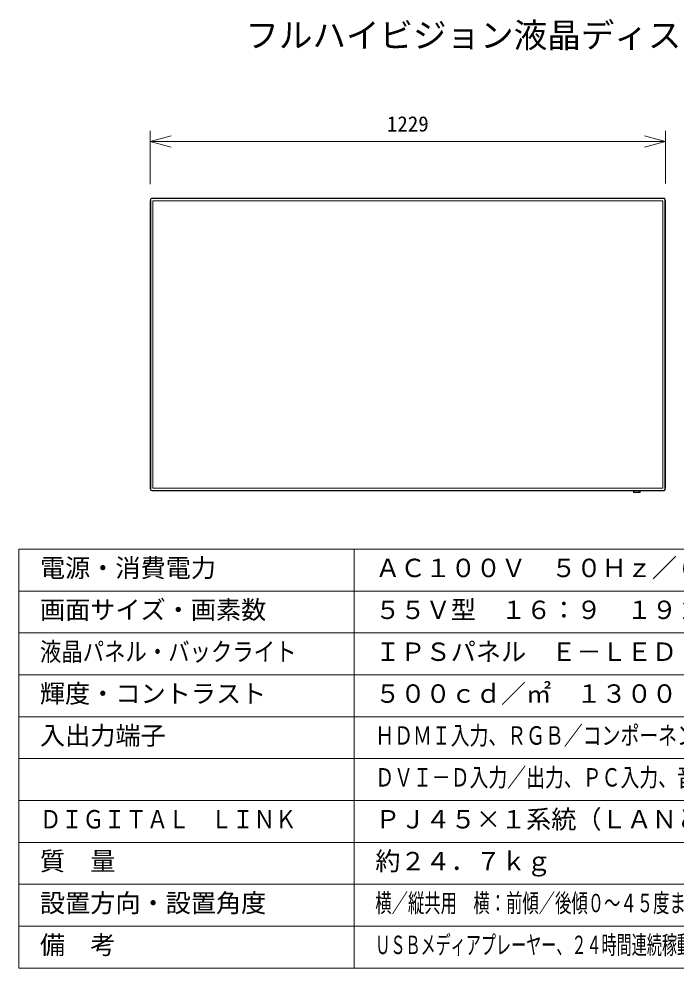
# Model space of a CAD drawing. Units: millimetres, scale not verified. Extents: x -63 to 62, y -57 to 57.
# Drawn here: x -62.5 to 15.9, y -56.5 to 56.8 of the extents above; entities that cross this region are included whole.
import ezdxf
from ezdxf.enums import TextEntityAlignment as Align

# ---------------------------------------------------------------- set-up
doc = ezdxf.new("R2010")
doc.units = ezdxf.units.MM
doc.header["$LTSCALE"] = 0.125
for name, color, linetype, lineweight in [('0-0_0', 7, 'Continuous', 20), ('0-2_WAKU', 1, 'Continuous', 18), ('0-4_SUNPO', 3, 'Continuous', 18), ('0-5_GAIKEI', 1, 'Continuous', 18)]:
    doc.layers.add(name, color=color, linetype=linetype, lineweight=lineweight)
doc.layers.add('0-1_MOJI1', color=7, linetype='Continuous')
doc.styles.add('ＭＳ ゴシック', font='')
doc.styles.get('ＭＳ ゴシック').set_extended_font_data('MS Gothic')

# ---------------------------------------------------------------- blocks, each defined once
blk = doc.blocks.new('_Open30')
at = {"layer": '0-0_0'}
blk.add_line((0, 0), (-1, 0), dxfattribs=at)
blk.add_lwpolyline([(-1, 0.26795), (0, 0), (-1, -0.26795)], dxfattribs=at)
blk = doc.blocks.new('D1')
at = {"layer": '0-4_SUNPO'}
for p, q in [((17.6609, 350.5804), (17.6609, 356.9218)), ((79.1109, 350.6304), (79.1109, 356.9218)), ((20.1609, 355.6718), (76.6109, 355.6718))]:
    blk.add_line(p, q, dxfattribs=at)
at = {"layer": '0-4_SUNPO', "xscale": 2.5, "yscale": 2.5, "rotation": 180}
blk.add_blockref('_Open30', (17.6609, 355.6718), dxfattribs=at)
at = {"layer": '0-4_SUNPO', "xscale": 2.5, "yscale": 2.5}
blk.add_blockref('_Open30', (79.1109, 355.6718), dxfattribs=at)
at = {"layer": '0-4_SUNPO', "color": 7, "style": 'ＭＳ ゴシック'}
blk.add_text('1229', height=1.833, dxfattribs=at).set_placement((45.8859, 356.2968), align=Align.BOTTOM_LEFT)

msp = doc.modelspace()

# ---------------------------------------------------------------- linework, layer by layer
at = {"layer": '0-2_WAKU', "color": 4}
for p, q in [((-62.5005, -56.5047), (-62.5005, -6.5047)), ((-62.5005, -6.5047), (62.4995, -6.5047)), ((-22.5005, -56.5047), (-22.5005, -6.5047)), ((-62.5005, -56.5047), (62.4995, -56.5047))]:
    msp.add_line(p, q, dxfattribs=at)
at = {"layer": '0-2_WAKU'}
for p, q in [((62.4995, -11.5047), (-62.5005, -11.5047)), ((62.4995, -16.5047), (-62.5005, -16.5047)), ((62.4995, -21.5047), (-62.5005, -21.5047)), ((-62.5005, -26.5047), (62.4995, -26.5047)), ((-62.5005, -31.5047), (62.4995, -31.5047)), ((-62.5005, -36.5047), (62.4995, -36.5047)), ((-62.5005, -41.5047), (62.4995, -41.5047)), ((-62.5005, -46.5047), (62.4995, -46.5047)), ((-62.5005, -51.5047), (62.4995, -51.5047))]:
    msp.add_line(p, q, dxfattribs=at)
at = {"layer": '0-5_GAIKEI'}
for p, q in [((-46.7796, 35.2256), (-46.8196, 35.2256)), ((-46.7796, 35.2256), (-46.7796, 0.6156)), ((-46.6696, 35.3756), (-46.6696, 35.3356)), ((14.4404, 35.3356), (-46.6696, 35.3356)), ((14.2904, 35.3831), (-46.5196, 35.3831)), ((-46.4696, 35.3956), (-46.4696, 35.3831)), ((14.4404, 35.3356), (14.4404, 35.3756)), ((14.5504, 0.6156), (14.5504, 35.2256)), ((14.5904, 35.2256), (14.5504, 35.2256)), ((14.5979, 0.7656), (14.5979, 35.1256)), ((-46.8396, 35.0756), (-46.8271, 35.0756)), ((-46.8396, 35.0256), (-46.8271, 35.0256)), ((-46.8271, 0.7156), (-46.8271, 35.0756)), ((-46.5246, 35.0306), (-46.5246, 0.8106)), ((14.2454, 35.0806), (-46.4746, 35.0806)), ((14.2954, 0.8106), (14.2954, 35.0306)), ((-46.8196, 0.6156), (-46.7796, 0.6156)), ((-46.6696, 0.5056), (14.4404, 0.5056)), ((-46.6696, 0.5056), (-46.6696, 0.4656)), ((14.3404, 0.4581), (-46.5196, 0.4581)), ((-46.4746, 0.7606), (14.2454, 0.7606)), ((-46.4696, 0.4456), (-46.4696, 0.4581)), ((11.6138, 0.2851), (10.7969, 0.2851)), ((10.8354, 0.2706), (10.8354, 0.4456)), ((11.5754, 0.2706), (11.5754, 0.4456)), ((14.4404, 0.4656), (14.4404, 0.5056)), ((14.5504, 0.6156), (14.5904, 0.6156)), ((14.6104, 0.8156), (14.5979, 0.8156))]:
    msp.add_line(p, q, dxfattribs=at)
at = {"layer": '0-5_GAIKEI', "color": 7}
for p, q in [((-46.8196, 0.6156), (-46.8196, 35.2256)), ((-46.6696, 35.3756), (14.4404, 35.3756)), ((-46.5196, 35.3956), (14.2904, 35.3956)), ((-46.5196, 35.3956), (-46.5196, 35.3831)), ((14.2404, 35.3956), (14.2404, 35.3831)), ((14.2904, 35.3956), (14.2904, 35.3831)), ((14.5904, 35.2256), (14.5904, 0.6156)), ((14.6104, 35.1256), (14.5979, 35.1256)), ((14.6104, 35.1256), (14.6104, 0.7656)), ((-46.8396, 0.7156), (-46.8396, 35.0756)), ((14.6104, 35.0756), (14.5979, 35.0756)), ((-46.8396, 0.7656), (-46.8271, 0.7656)), ((-46.8396, 0.7156), (-46.8271, 0.7156)), ((14.4404, 0.4656), (-46.6696, 0.4656)), ((-46.5196, 0.4456), (-46.5196, 0.4581)), ((14.3404, 0.4456), (-46.5196, 0.4456)), ((10.7969, 0.2851), (10.7913, 0.4456)), ((11.5988, 0.2706), (10.8119, 0.2706)), ((11.6194, 0.4456), (11.6138, 0.2851)), ((14.2904, 0.4456), (14.2904, 0.4581)), ((14.3404, 0.4456), (14.3404, 0.4581)), ((14.6104, 0.7656), (14.5979, 0.7656))]:
    msp.add_line(p, q, dxfattribs=at)
for centre, radius, start, end in [((-46.6696, 35.2256), 0.15, 90, 180), ((14.4404, 35.2256), 0.15, 0, 90), ((-46.6696, 0.6156), 0.15, 180, 270), ((10.8119, 0.2856), 0.015, 182, 270), ((11.5988, 0.2856), 0.015, 270, 358), ((14.4404, 0.6156), 0.15, 270, 0)]:
    msp.add_arc(centre, radius, start, end, dxfattribs=at)
at = {"layer": '0-5_GAIKEI'}
for centre, radius, start, end in [((-46.6696, 35.2256), 0.11, 90, 180), ((14.4404, 35.2256), 0.11, 0, 90), ((-46.4746, 35.0306), 0.05, 90, 180), ((14.2454, 35.0306), 0.05, 0, 90), ((-46.6696, 0.6156), 0.11, 180, 270), ((-46.4746, 0.8106), 0.05, 180, 270), ((14.2454, 0.8106), 0.05, 270, 0), ((14.4404, 0.6156), 0.11, 270, 0)]:
    msp.add_arc(centre, radius, start, end, dxfattribs=at)

# ---------------------------------------------------------------- block references
at = {"layer": '0-4_SUNPO'}
msp.add_blockref('D1', (-64.5005, -313.5047), dxfattribs=at)

# ---------------------------------------------------------------- texts
at = {"layer": '0-1_MOJI1', "style": 'ＭＳ ゴシック'}
for s, height, p in [('フルハイビジョン液晶ディスプレイ', 2.933, (-35.5005, 52.4953)), ('電源・消費電力', 2.199, (-60.0005, -10.5047)), ('ＡＣ１００Ｖ\u3000５０Ｈｚ／６０Ｈｚ\u3000１８５Ｗ', 2.199, (-20.0005, -10.5047)), ('画面サイズ・画素数', 2.199, (-60.0005, -15.5047)), ('５５Ｖ型\u3000１６：９\u3000１９２０×１０８０画素', 2.199, (-20.0005, -15.5047)), ('ＩＰＳパネル\u3000Ｅ－ＬＥＤ', 2.199, (-20.0005, -20.5047)), ('輝度・コントラスト', 2.199, (-60.0005, -25.5047)), ('５００ｃｄ／㎡\u3000１３００：１', 2.199, (-20.0005, -25.5047)), ('入出力端子', 2.199, (-60.0005, -30.5047)), ('ＰＪ４５×１系統（ＬＡＮと共用）', 2.199, (-20.0005, -40.5047)), ('質\u3000量', 2.199, (-60.0005, -45.5047)), ('約２４．７ｋｇ', 2.199, (-20.0005, -45.5047)), ('設置方向・設置角度', 2.199, (-60.0005, -50.5047)), ('備\u3000考', 2.199, (-60.0005, -55.5047))]:
    msp.add_text(s, height=height, dxfattribs=at).set_placement(p, align=Align.BOTTOM_LEFT)
for s, width, p in [('液晶パネル・バックライト', 0.85, (-60.0005, -20.5047)), ('ＨＤＭＩ入力、ＲＧＢ／コンポーネント入力、ビデオ入力、ＵＳＢ、', 0.75, (-20.0005, -30.5047)), ('ＤＶＩ－Ｄ入力／出力、ＰＣ入力、音声入力／出力、外部制御端子', 0.75, (-20.0005, -35.5047)), ('ＤＩＧＩＴＡＬ\u3000ＬＩＮＫ', 0.85, (-60.0005, -40.5047)), ('横／縦共用\u3000横：前傾／後傾０～４５度まで\u3000縦：前傾／後傾０～４５度まで', 0.65, (-20.0005, -50.5047)), ('ＵＳＢメディアプレーヤー、２４時間連続稼動、フェイルオーバー＆フェイルバック', 0.6, (-20.0005, -55.5047))]:
    msp.add_text(s, height=2.199, dxfattribs=dict(at, width=width)).set_placement(p, align=Align.BOTTOM_LEFT)

doc.saveas('drawing.dxf')
